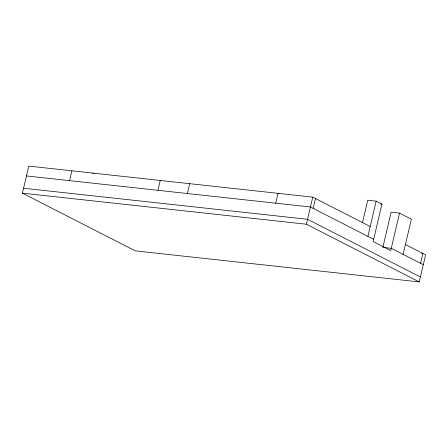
<?xml version="1.0" encoding="UTF-8"?>
<svg xmlns="http://www.w3.org/2000/svg" width="448" height="448" viewBox="0 0 448 448"><rect width="100%" height="100%" fill="white"/><g stroke="black" fill="none" stroke-linecap="round" stroke-linejoin="round"><path stroke-width="0.67" d="M405.423 244.524L425.6 254.839L419.25 281.915L135.246 250.858L22.4 193.161L28.75 166.085L312.754 197.142L370.216 226.526M69.569 180.645L71.876 170.8M157.926 190.31L160.233 180.466M187.376 193.53L189.683 183.686M275.733 203.196L278.04 193.346M419.25 281.915L306.398 224.224L312.754 197.142M313.152 208.376L315.459 198.531M362.51 222.589L367.752 200.25L376.163 201.169L381.937 204.12L373.156 241.534L390.762 250.538L399.538 213.119L391.121 212.195L382.866 247.402M367.909 236.37L376.163 201.169M403.116 254.369L411.37 219.167L399.538 213.119M420.582 263.301L422.89 253.456L421.501 253.299M380.638 203.974L381.937 204.12M92.708 173.449L94.002 173.589M26.443 175.93L310.442 206.993L373.677 239.322M23.554 188.238L307.558 219.302L420.403 276.993M22.4 193.161L306.398 224.224M383.51 247.47L391.278 248.321L423.293 264.684"/></g></svg>
